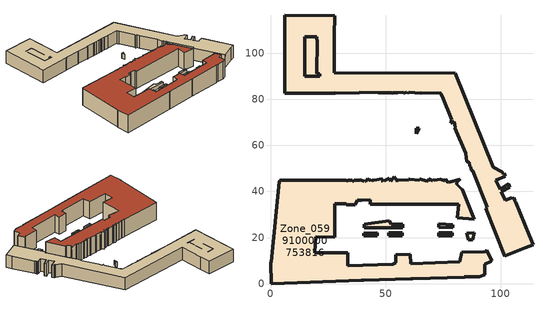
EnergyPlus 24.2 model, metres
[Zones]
Zone_0599100000753816
 floor ground (C_G): 37.72,36.24 36.77,34.2 32.9,34.24 32.9,34.65 27.93,34.63 27.86,20.13 19.74,20.33 19.24,13.38 33.48,13.46 33.59,7.68 53.09,8.37 54.52,8.96 54.53,12.59 60.67,12.83 60.96,8.64 82.24,9.39 82.99,13.53 92.75,13.84 92.77,13.67 93.95,14.43 96.15,9.8 95.96,9.73 93.05,8.49 93.06,3.87 90.78,3.04 86.34,2.89 86.26,2.96 84.22,2.99 84.31,2.83 61.85,2.07 61.87,2.12 61.01,2.15 61.02,2.04 40.51,1.35 39.53,1.45 39.63,1.32 0.34,0 0,9.25 0.38,9.26 3.9,44.51 4.08,44.51 4.1,44.81 33.01,44.88 33.17,44.6 33.59,44.59 33.48,44.88 35.46,44.88 35.65,44.46 35.99,44.44 36.39,44.88 38.7,44.89 38.7,45.02 40.82,44.52 40.87,44.9 41.08,44.47 41.39,44.39 42.22,45.57 43.4,44.71 43.73,45.25 44.02,44.77 44.32,44.82 44.27,44.94 44.79,44.91 48.65,45.62 48.04,44.69 48.75,44.64 49.12,45.26 49.46,44.7 51.55,45.72 52.14,44.43 53.82,46.47 55.03,44.45 55.39,44.76 55.14,45.18 59.78,44.91 60.05,45.33 60.35,45.3 60.41,45.27 64.56,44.93 64.88,45.33 65.18,45.25 67.44,44.68 67.62,44.66 67.69,45.01 67.94,44.55 68.45,44.42 68.77,45.58 70.43,44.76 70.75,45.31 71.08,44.77 73.78,45.36 75.73,44.64 76.11,45.3 76.73,44.28 77.38,44.04 82.55,45.4 80.97,43.89 80.99,43.13 83.06,41.06 83.21,41.01 83.36,41.01 88.55,27.83 81.18,28.58 81.69,34.47 43.28,34.43 43.27,36.33 39.56,36.27 39.19,36.26 z2.33; 73.2,25.97 79.17,25.59 79.17,24.34 73.17,24.4 z2.33; 79.01,22.11 79.04,20.8 73.08,20.59 73.04,21.98 z2.33; 88.49,22.07 87.83,19.07 85.98,19.08 85.27,21.93 z2.33; 63.42,65.17 63.22,67.46 64.6,67.5 z2.33; 40.49,21.94 46.45,22.15 46.49,20.7 40.53,20.67 z2.33; 93.45,32.73 94.24,33.06 87.84,48.96 87.3,49.27 87.07,50.83 86.5,50.95 86.26,52.7 85.3,52.86 84.93,56.66 80.12,67.71 80.3,67.95 79.86,70.3 78.25,69.65 78.84,71.15 74.69,81.33 74.71,81.38 74.02,82.48 74.15,82.68 65.28,82.94 65.23,82.91 65.43,82.59 62.65,82.83 62.61,82.83 60.2,83.04 59.96,82.63 59.73,83 59.42,82.73 59.26,83.07 57.69,82.61 57.67,83.1 55.26,82.94 55.23,82.79 53.41,82.82 52.7,82.78 52.65,82.84 47.06,82.93 46.98,82.61 46.8,82.94 38.81,83.07 38.53,82.9 38.63,82.81 28.14,82.74 28.18,82.98 28.12,82.98 27.66,82.74 6.13,82.59 6.29,116.48 27.83,116.25 27.74,107.9 27.7,91.49 80.19,91.46 96.73,50.43 100.42,48.6 101.07,47.72 101.47,47.98 102.03,46.59 97.88,44.88 99.75,40.93 103.37,43.26 103.43,43.1 104,41.75 100.24,39.89 102.01,36.16 104.75,37.21 105.17,36.8 105.85,37.19 106.2,36.34 106.17,35.82 106.58,35.42 112.44,21 114.05,16.85 110.79,15.56 102.08,12.02 101.87,11.94 z2.33; 21.46,90.04 21.47,91.24 20.17,91.24 20.22,105.92 20.12,105.92 20.13,107.22 14.88,107.24 14.88,90.06 z2.33; 51.27,20.71 51.27,22.09 57.34,22.04 57.34,20.71 z2.33; 57.54,24.33 40.76,24.28 40.7,25.77 51.56,27.29 52.36,25.79 57.53,25.69 z2.33
 wall outside (C_F): 86.34,2.89 90.78,3.04 93.06,3.87 93.05,8.49 95.96,9.73 96.15,9.8 93.95,14.43 92.77,13.67 92.75,13.84 82.99,13.53 82.24,9.39 60.96,8.64 60.67,12.83 54.53,12.59 54.52,8.96 53.09,8.37 33.59,7.68 33.48,13.46 19.24,13.38 19.74,20.33 27.86,20.13 27.93,34.63 32.9,34.65 32.9,34.24 36.77,34.2 37.72,36.24 39.19,36.26 39.56,36.27 43.27,36.33 43.28,34.43 81.69,34.47 81.18,28.58 88.55,27.83 83.36,41.01 83.21,41.01 83.06,41.06 80.99,43.13 80.97,43.89 82.55,45.4 77.38,44.04 76.73,44.28 76.11,45.3 75.73,44.64 73.78,45.36 71.08,44.77 70.75,45.31 70.43,44.76 68.77,45.58 68.45,44.42 67.94,44.55 67.69,45.01 67.62,44.66 67.44,44.68 65.18,45.25 64.88,45.33 64.56,44.93 60.41,45.27 60.35,45.3 60.05,45.33 59.78,44.91 55.14,45.18 55.39,44.76 55.03,44.45 53.82,46.47 52.14,44.43 51.55,45.72 49.46,44.7 49.12,45.26 48.75,44.64 48.04,44.69 48.65,45.62 44.79,44.91 44.27,44.94 44.32,44.82 44.02,44.77 43.73,45.25 43.4,44.71 42.22,45.57 41.39,44.39 41.08,44.47 40.87,44.9 40.82,44.52 38.7,45.02 38.7,44.89 36.39,44.88 35.99,44.44 35.65,44.46 35.46,44.88 33.48,44.88 33.59,44.59 33.17,44.6 33.01,44.88 4.1,44.81 4.08,44.51 3.9,44.51 0.38,9.26 0,9.25 0.34,0 39.63,1.32 39.53,1.45 40.51,1.35 61.02,2.04 61.01,2.15 61.87,2.12 61.85,2.07 84.31,2.83 84.22,2.99 86.26,2.96 86.34,2.89 z2.33:15.39; 73.2,25.97 73.17,24.4 79.17,24.34 79.17,25.59 73.2,25.97 / 87.83,19.07 88.49,22.07 85.27,21.93 85.98,19.08 87.83,19.07 / 46.45,22.15 40.49,21.94 40.53,20.67 46.49,20.7 46.45,22.15 / 40.7,25.77 40.76,24.28 57.54,24.33 57.53,25.69 52.36,25.79 51.56,27.29 40.7,25.77 z2.33:5.13; 73.04,21.98 73.08,20.59 79.04,20.8 79.01,22.11 73.04,21.98 z2.33:5.15; 63.42,65.17 64.6,67.5 63.22,67.46 63.42,65.17 z2.33:6.11; 106.58,35.42 106.17,35.82 106.2,36.34 105.85,37.19 105.17,36.8 104.75,37.21 102.01,36.16 100.24,39.89 104,41.75 103.43,43.1 103.37,43.26 99.75,40.93 97.88,44.88 102.03,46.59 101.47,47.98 101.07,47.72 100.42,48.6 96.73,50.43 80.19,91.46 27.7,91.49 27.74,107.9 27.83,116.25 6.29,116.48 6.13,82.59 27.66,82.74 28.12,82.98 28.18,82.98 28.14,82.74 38.63,82.81 38.53,82.9 38.81,83.07 46.8,82.94 46.98,82.61 47.06,82.93 52.65,82.84 52.7,82.78 53.41,82.82 55.23,82.79 55.26,82.94 57.67,83.1 57.69,82.61 59.26,83.07 59.42,82.73 59.73,83 59.96,82.63 60.2,83.04 62.61,82.83 62.65,82.83 65.43,82.59 65.23,82.91 65.28,82.94 74.15,82.68 74.02,82.48 74.71,81.38 74.69,81.33 78.84,71.15 78.25,69.65 79.86,70.3 80.3,67.95 80.12,67.71 84.93,56.66 85.3,52.86 86.26,52.7 86.5,50.95 87.07,50.83 87.3,49.27 87.84,48.96 94.24,33.06 93.45,32.73 101.87,11.94 102.08,12.02 110.79,15.56 114.05,16.85 112.44,21 106.58,35.42 / 14.88,90.06 14.88,107.24 20.13,107.22 20.12,105.92 20.22,105.92 20.17,91.24 21.47,91.24 21.46,90.04 14.88,90.06 z2.33:11.72; 57.34,22.04 51.27,22.09 51.27,20.71 57.34,20.71 57.34,22.04 z2.33:5.14; 79.17,25.59 73.2,25.97 73.17,24.4 79.17,24.34 z5.13; 79.04,20.8 79.01,22.11 73.04,21.98 73.08,20.59 z5.15; 85.98,19.08 87.83,19.07 88.49,22.07 85.27,21.93 z5.13; 63.22,67.46 63.42,65.17 64.6,67.5 z6.11; 46.49,20.7 46.45,22.15 40.49,21.94 40.53,20.67 z5.13; 93.45,32.73 101.87,11.94 102.08,12.02 110.79,15.56 114.05,16.85 112.44,21 106.58,35.42 106.17,35.82 106.2,36.34 105.85,37.19 105.17,36.8 104.75,37.21 102.01,36.16 100.24,39.89 104,41.75 103.43,43.1 103.37,43.26 99.75,40.93 97.88,44.88 102.03,46.59 101.47,47.98 101.07,47.72 100.42,48.6 96.73,50.43 80.19,91.46 27.7,91.49 27.74,107.9 27.83,116.25 6.29,116.48 6.13,82.59 27.66,82.74 28.12,82.98 28.18,82.98 28.14,82.74 38.63,82.81 38.53,82.9 38.81,83.07 46.8,82.94 46.98,82.61 47.06,82.93 52.65,82.84 52.7,82.78 53.41,82.82 55.23,82.79 55.26,82.94 57.67,83.1 57.69,82.61 59.26,83.07 59.42,82.73 59.73,83 59.96,82.63 60.2,83.04 62.61,82.83 62.65,82.83 65.43,82.59 65.23,82.91 65.28,82.94 74.15,82.68 74.02,82.48 74.71,81.38 74.69,81.33 78.84,71.15 78.25,69.65 79.86,70.3 80.3,67.95 80.12,67.71 84.93,56.66 85.3,52.86 86.26,52.7 86.5,50.95 87.07,50.83 87.3,49.27 87.84,48.96 94.24,33.06 z11.72; 14.88,90.06 14.88,107.24 20.13,107.22 20.12,105.92 20.22,105.92 20.17,91.24 21.47,91.24 21.46,90.04 z11.72; 51.27,22.09 51.27,20.71 57.34,20.71 57.34,22.04 z5.14; 40.76,24.28 57.54,24.33 57.53,25.69 52.36,25.79 51.56,27.29 40.7,25.77 z5.13
 roof outside (C_R): 43.28,34.43 81.69,34.47 81.18,28.58 88.55,27.83 83.36,41.01 83.21,41.01 83.06,41.06 80.99,43.13 80.97,43.89 82.55,45.4 77.38,44.04 76.73,44.28 76.11,45.3 75.73,44.64 73.78,45.36 71.08,44.77 70.75,45.31 70.43,44.76 68.77,45.58 68.45,44.42 67.94,44.55 67.69,45.01 67.62,44.66 67.44,44.68 65.18,45.25 64.88,45.33 64.56,44.93 60.41,45.27 60.35,45.3 60.05,45.33 59.78,44.91 55.14,45.18 55.39,44.76 55.03,44.45 53.82,46.47 52.14,44.43 51.55,45.72 49.46,44.7 49.12,45.26 48.75,44.64 48.04,44.69 48.65,45.62 44.79,44.91 44.27,44.94 44.32,44.82 44.02,44.77 43.73,45.25 43.4,44.71 42.22,45.57 41.39,44.39 41.08,44.47 40.87,44.9 40.82,44.52 38.7,45.02 38.7,44.89 36.39,44.88 35.99,44.44 35.65,44.46 35.46,44.88 33.48,44.88 33.59,44.59 33.17,44.6 33.01,44.88 4.1,44.81 4.08,44.51 3.9,44.51 0.38,9.26 0,9.25 0.34,0 39.63,1.32 39.53,1.45 40.51,1.35 61.02,2.04 61.01,2.15 61.87,2.12 61.85,2.07 84.31,2.83 84.22,2.99 86.26,2.96 86.34,2.89 90.78,3.04 93.06,3.87 93.05,8.49 95.96,9.73 96.15,9.8 93.95,14.43 92.77,13.67 92.75,13.84 82.99,13.53 82.24,9.39 60.96,8.64 60.67,12.83 54.53,12.59 54.52,8.96 53.09,8.37 33.59,7.68 33.48,13.46 19.24,13.38 19.74,20.33 27.86,20.13 27.93,34.63 32.9,34.65 32.9,34.24 36.77,34.2 37.72,36.24 39.19,36.26 39.56,36.27 43.27,36.33 z15.39
[BUILDING]
Pand.0599100000753816: North Axis=0; Terrain=City; Loads Convergence Tolerance Value=0.04; Temperature Convergence Tolerance Value=0.4; Solar Distribution=FullExterior; Maximum Number of Warmup Days=25; Minimum Number of Warmup Days=1
[Site:Location]
Rotterdam.The.Hague.AP_ZH_NLD Design_Conditions: Latitude=51.96; Longitude=4.45; Time Zone=1; Elevation=-4.5
[SITE:GROUNDTEMPERATURE:BUILDINGSURFACE]
18, 18, 18, 18, 18, 18, 18, 18, 18, 18, 18, 18
[MATERIAL] Thermal Absorptance=0.9; Solar Absorptance=0.7; Visible Absorptance=0.7
Name | Roughness | Thickness | Conductivity | Density | Specific Heat
G.TI.2006-2014 | MediumSmooth | 0.15 | 0.06 | 540 | 1210
F.TI.2006-2014 | Rough | 0.3 | 0.12 | 1920 | 840
R.TI.2006-2014 | MediumRough | 0.2 | 0.08 | 1500 | 1000
[CONSTRUCTION]
C_G: G.TI.2006-2014
C_F: F.TI.2006-2014
C_R: R.TI.2006-2014
[ZONE]
Zone_0599100000753816: Type=1; Multiplier=1; Ceiling Height=Autocalculate; Volume=Autocalculate; Floor Area=autocalculate; Part of Total Floor Area=Yes
[ZONEINFILTRATION:DESIGNFLOWRATE]
Infil_Zone_0599100000753816: Zone or ZoneList or Space or SpaceList=Zone_0599100000753816; Schedule=AlwaysOn; Design Flow Rate Calculation Method=Flow/Area; Flow Rate per Floor Area=0.0015; Constant Term Coefficient=1; Temperature Term Coefficient=0; Velocity Term Coefficient=0; Velocity Squared Term Coefficient=0
[HVACTEMPLATE:ZONE:IDEALLOADSAIRSYSTEM]
Zone_0599100000753816: Maximum Heating Supply Air Temperature=50; Minimum Cooling Supply Air Temperature=13; Maximum Heating Supply Air Humidity Ratio=0.0156; Minimum Cooling Supply Air Humidity Ratio=0.0077; Heating Limit=NoLimit; Cooling Limit=NoLimit; Dehumidification Control Type=ConstantSensibleHeatRatio; Cooling Sensible Heat Ratio=0.7; Dehumidification Setpoint=60; Humidification Control Type=None; Humidification Setpoint=30; Outdoor Air Method=None; Outdoor Air Flow Rate per Person=0.00944; Outdoor Air Flow Rate per Zone Floor Area=0; Outdoor Air Flow Rate per Zone=0; Demand Controlled Ventilation Type=None; Outdoor Air Economizer Type=NoEconomizer; Heat Recovery Type=None; Sensible Heat Recovery Effectiveness=0.7; Latent Heat Recovery Effectiveness=0.65
[ZONECONTROL:THERMOSTAT]
ThermostatControl_Zone_0599100000753816: Zone or ZoneList=Zone_0599100000753816; Control Type Schedule=DualSetpointControlType; Control 1=Thermostat_Zone_0599100000753816; Temperature Difference Between Cutout And Setpoint=0
[THERMOSTATSETPOINT:DUALSETPOINT]
Thermostat_Zone_0599100000753816: Heating Setpoint Temperature Schedule=HeatingSetpoint_Zone_0599100000753816; Cooling Setpoint Temperature Schedule=CoolingSetpoint_Zone_0599100000753816
[SCHEDULE:COMPACT]
HeatingSetpoint_Zone_0599100000753816: Through: 12/31, For: AllDays, Until: 24:00, 21
CoolingSetpoint_Zone_0599100000753816: Through: 12/31, For: AllDays, Until: 24:00, 24
DualSetpointControlType: Through: 12/31, For: AllDays, Until: 24:00, 4
AlwaysOn: Through: 12/31, For: AllDays, Until: 24:00, 1
